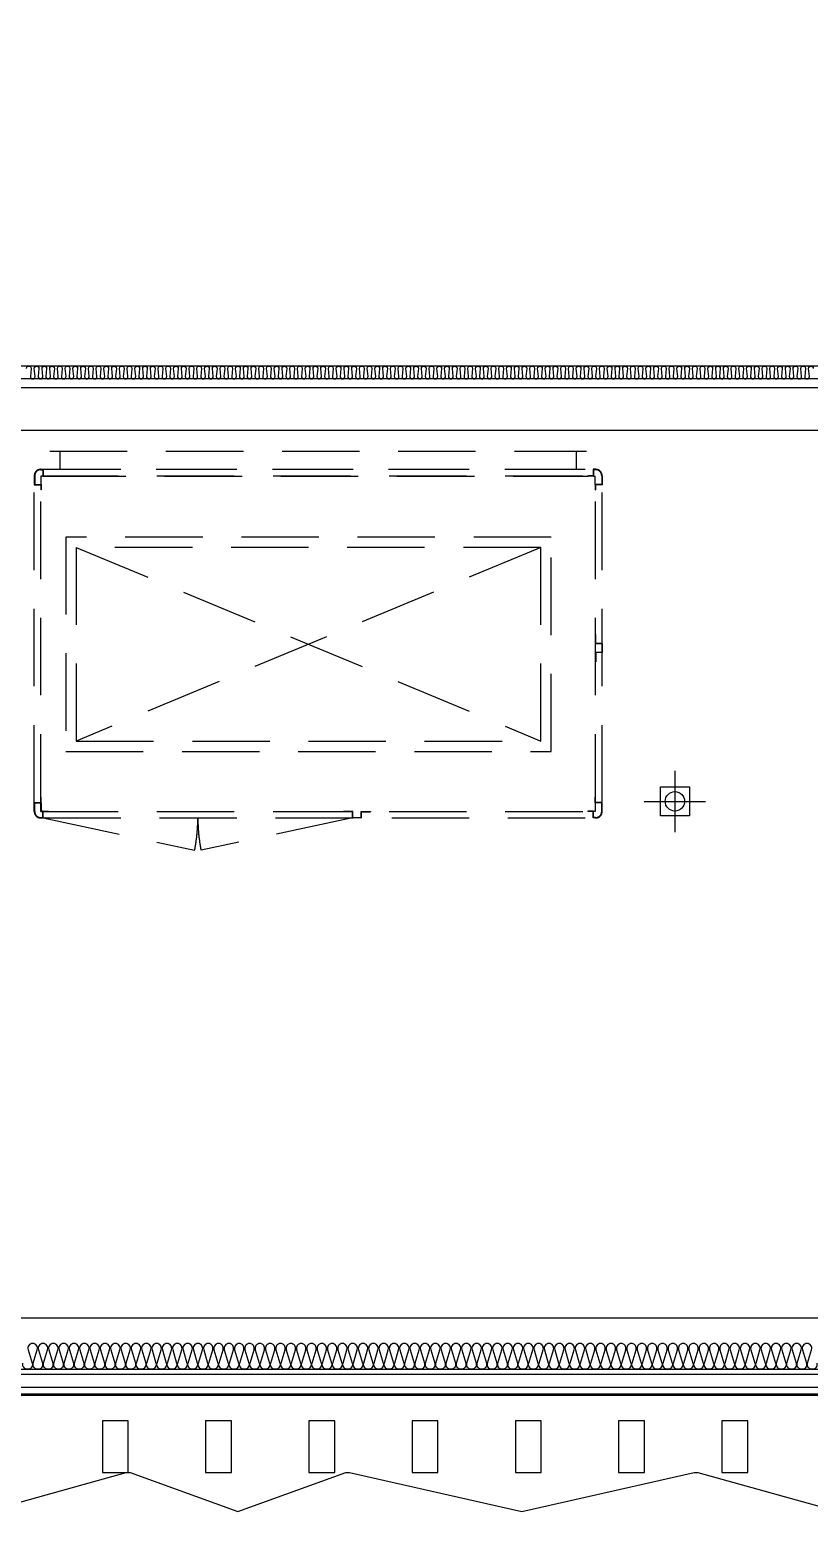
# Model space of a CAD drawing. Header units: millimetres. Extents: x -95754 to 177808, y 34455 to 149960.
# Drawn here: x 113622 to 116643, y 106755 to 112493 of the extents above; entities that cross this region are included whole.
import ezdxf

# ---------------------------------------------------------------- set-up
doc = ezdxf.new("R2010")
doc.units = ezdxf.units.MM
doc.header["$LTSCALE"] = 300
doc.linetypes.add('H1', pattern=[1.5, 1, -0.5])
for name, color, linetype in [('A-ELE-8', 8, 'Continuous'), ('A-ETC-기계', 253, 'H1'), ('A-LOUVER', 6, 'Continuous'), ('A-SYM', 7, 'Continuous'), ('A-WALL-D', 7, 'Continuous'), ('A-지붕바닥', 251, 'Continuous'), ('A-하지철물', 55, 'Continuous'), ('ISL', 251, 'Continuous'), ('복합판넬', 6, 'Continuous'), ('우수계획', 7, 'Continuous')]:
    doc.layers.add(name, color=color, linetype=linetype)
doc.layers.add('A-ETC-AREA', color=21, linetype='Continuous', plot=False)

# ---------------------------------------------------------------- blocks, each defined once
blk = doc.blocks.new('A$Cacae0627')
at = {"layer": '우수계획', "color": 1}
for p, q in [((0, 528), (0, -528)), ((-528, 0), (528, 0))]:
    blk.add_line(p, q, dxfattribs=at)
at = {"layer": '우수계획', "color": 6, "lineweight": -3}
blk.add_lwpolyline([(-250, 250), (250, 250), (250, -250), (-250, -250)], close=True, dxfattribs=at)
blk.add_circle((0, 0), 167, dxfattribs=at)
blk = doc.blocks.new('A$Cfdea7a82')
at = {"layer": 'A-SYM', "xscale": 0.2249999999999964, "yscale": 0.2249999999999964, "zscale": 0.2249999999999964}
blk.add_blockref('A$Cacae0627', (203.8, 118.8, 0), dxfattribs=at)
blk = doc.blocks.new('A$C7EEB4B3A')
for p, q in [((36.2, 25), (0, 25)), ((0, 25), (0, 23.8)), ((35, 23.8), (0, 23.8)), ((35, 0), (35, 23.8)), ((35, 0), (70, 0)), ((36.2, 1.2), (36.2, 25)), ((36.2, 1.2), (68.8, 1.2)), ((68.8, 1.2), (68.8, 25)), ((68.8, 25), (105, 25)), ((70, 0), (70, 23.8)), ((70, 23.8), (105, 23.8)), ((105, 25), (105, 23.8))]:
    blk.add_line(p, q)
blk = doc.blocks.new('G$C50708EB4')
for p, q in [((-1040, 70), (1040, 70)), ((-1000, 0), (-1000, 70)), ((1000, 70), (1000, 0)), ((-1077.5, 0), (1002.5, 0)), ((-1075, 0), (-1065, 0)), ((-1065, 0), (-1065, -25)), ((-1065, 0), (1065, 0)), ((1075, 0), (1065, 0)), ((1065, 0), (1065, -25)), ((-1100, -25), (-1100, -60)), ((-1098.4, -25), (-1098.4, -58.4)), ((-1075, -1.6), (-1066.6, -1.6)), ((-1075, -1325.1), (-1075, -25)), ((-1075, -25), (1075, -25)), ((-1073.4, -58.4), (-1073.4, -26.6)), ((-1066.6, -26.6), (-1073.4, -26.6)), ((-1066.6, -1.6), (-1066.6, -26.6)), ((-1066.6, -26.6), (-1045, -26.6)), ((-1065, -25), (-1045, -25)), ((-1045, -26.6), (-1045, -25)), ((-1045, -26.6), (1045, -26.6)), ((1065, -25), (1045, -25)), ((1045, -26.6), (1045, -25)), ((1066.6, -26.6), (1045, -26.6)), ((1075, -1.6), (1066.6, -1.6)), ((1066.6, -1.6), (1066.6, -26.6)), ((1066.6, -26.6), (1073.4, -26.6)), ((1073.4, -58.4), (1073.4, -26.6)), ((1075, -1325.1), (1075, -25)), ((1098.4, -25), (1098.4, -58.4)), ((1100, -25), (1100, -60)), ((-1100, -60), (-1075, -60)), ((-1100, -1290.1), (-1100, -60)), ((-1098.4, -58.4), (-1073.4, -58.4)), ((-1075, -60), (-1075, -80)), ((-1073.4, -80), (-1075, -80)), ((-1073.4, -58.4), (-1073.4, -80)), ((1098.4, -58.4), (1073.4, -58.4)), ((1073.4, -58.4), (1073.4, -80)), ((1073.4, -80), (1075, -80)), ((1100, -60), (1075, -60)), ((1075, -60), (1075, -80)), ((1100, -1290.1), (1100, -60)), ((-977.5, -262.1), (-977.5, -1092.1)), ((902.5, -262.1), (-977.5, -262.1)), ((902.5, -1092.1), (902.5, -262.1)), ((-937.5, -302.1), (-937.5, -1052.1)), ((-937.5, -302.1), (862.5, -1052.1)), ((862.5, -302.1), (-937.5, -1052.1)), ((862.5, -302.1), (-937.5, -302.1)), ((862.5, -1052.1), (862.5, -302.1)), ((-937.5, -1052.1), (862.5, -1052.1)), ((-977.5, -1092.1), (902.5, -1092.1)), ((-1100, -1325.1), (-1100, -1290.1)), ((-1100, -1290.1), (-1075, -1290.1)), ((-1098.4, -1325.1), (-1098.4, -1291.7)), ((-1098.4, -1291.7), (-1073.4, -1291.7)), ((-1075, -1290.1), (-1075, -1270.1)), ((-1073.4, -1270.1), (-1075, -1270.1)), ((-1073.4, -1291.7), (-1073.4, -1270.1)), ((-1073.4, -1291.7), (-1073.4, -1323.5)), ((1073.4, -1291.7), (1073.4, -1270.1)), ((1073.4, -1270.1), (1075, -1270.1)), ((1098.4, -1291.7), (1073.4, -1291.7)), ((1073.4, -1291.7), (1073.4, -1323.5)), ((1075, -1290.1), (1075, -1270.1)), ((1100, -1290.1), (1075, -1290.1)), ((1098.4, -1325.1), (1098.4, -1291.7)), ((1100, -1325.1), (1100, -1290.1)), ((-1075, -1325.1), (1075, -1325.1)), ((-1075, -1348.5), (-1066.6, -1348.5)), ((-1075, -1350.1), (-1065, -1350.1)), ((-1066.6, -1323.5), (-1073.4, -1323.5)), ((-1066.6, -1348.5), (-1066.6, -1323.5)), ((-1066.6, -1323.5), (-1045, -1323.5)), ((-1065, -1350.1), (-1065, -1325.1)), ((-1065, -1325.1), (-1045, -1325.1)), ((-1065, -1350.1), (1065, -1350.1)), ((-1065, -1350.1), (-478.6, -1475.3)), ((-1045, -1323.5), (-1045, -1325.1)), ((132.5, -1350), (-453.9, -1475.2)), ((1066.6, -1323.5), (1045, -1323.5)), ((1045, -1323.5), (1045, -1325.1)), ((1065, -1325.1), (1045, -1325.1)), ((1065, -1350.1), (1065, -1325.1)), ((1075, -1350.1), (1065, -1350.1)), ((1066.6, -1348.5), (1066.6, -1323.5)), ((1066.6, -1323.5), (1073.4, -1323.5)), ((1075, -1348.5), (1066.6, -1348.5))]:
    blk.add_line(p, q)
for centre, radius, start, end in [((-1075, -25), 25, 90, 180), ((1075, -25), 25, 0, 90), ((-1075, -25), 23.4, 90, 180.00287), ((1075, -25), 23.4, 359.99713, 90), ((-1075, -1325.1), 25, 180, 270), ((-1075, -1325.1), 23.4, 179.99713, 270), ((-1108.2, -1350.1), 641.9, 348.75274, 0.00458), ((175.7, -1350), 641.9, 179.99542, 191.24726), ((1075, -1325.1), 25, 270, 0), ((1075, -1325.1), 23.4, 270, 0.00287)]:
    blk.add_arc(centre, radius, start, end)
at = {"xscale": -1, "rotation": 89.99999999999997}
blk.add_blockref('A$C7EEB4B3A', (1100, -639.9), dxfattribs=at)
at = {"xscale": -1}
blk.add_blockref('A$C7EEB4B3A', (202.5, -1350.1), dxfattribs=at)
blk = doc.blocks.new('6F_기계장비')
at = {"layer": 'A-ETC-기계'}
blk.add_blockref('G$C50708EB4', (22186, -37815), dxfattribs=at)

msp = doc.modelspace()

# ---------------------------------------------------------------- linework, layer by layer
at = {"layer": 'A-ELE-8', "elevation": 0}
msp.add_lwpolyline([(113453.6, 106755), (113996.1, 106905), (113996.1, 106905), (114011.1, 106905), (114011.1, 106905), (114428.6, 106755), (114846.1, 106905), (114846.1, 106905), (114861.1, 106905), (114861.1, 106905), (115528.6, 106755), (116196.1, 106905), (116196.1, 106905), (116211.1, 106905), (116211.1, 106905), (116753.6, 106755)], dxfattribs=at)
at = {"layer": 'A-ETC-AREA'}
for points in [[(109303.6, 107505), (145803.6, 107505), (145803.6, 123005), (109303.6, 123005)], [(109303.6, 123005), (136703.6, 123005), (136703.6, 111105), (109303.6, 111105)]]:
    msp.add_lwpolyline(points, close=True, dxfattribs=at)
at = {"layer": 'A-LOUVER'}
for points in [[(113903.6, 106905), (114003.6, 106905), (114003.6, 107105), (113903.6, 107105)], [(114303.6, 106905), (114403.6, 106905), (114403.6, 107105), (114303.6, 107105)], [(114703.6, 106905), (114803.6, 106905), (114803.6, 107105), (114703.6, 107105)], [(115103.6, 106905), (115203.6, 106905), (115203.6, 107105), (115103.6, 107105)], [(115503.6, 106905), (115603.6, 106905), (115603.6, 107105), (115503.6, 107105)], [(115903.6, 106905), (116003.6, 106905), (116003.6, 107105), (115903.6, 107105)], [(116303.6, 106905), (116403.6, 106905), (116403.6, 107105), (116303.6, 107105)]]:
    msp.add_lwpolyline(points, close=True, dxfattribs=at)
at = {"layer": 'A-WALL-D'}
for p, q in [((141303.6, 111140), (109403.6, 111140)), ((141303.6, 110940), (109403.6, 110940))]:
    msp.add_line(p, q, dxfattribs=at)
at = {"layer": 'A-하지철물', "elevation": 0}
for points in [[(145953.6, 108745), (146173.6, 108745), (146173.6, 107235), (108983.6, 107235), (108983.6, 108345), (109203.6, 108345)], [(145953.6, 108695), (146123.6, 108695), (146123.6, 107285), (109033.6, 107285), (109033.6, 108310), (109203.6, 108310)]]:
    msp.add_lwpolyline(points, dxfattribs=at)
at = {"layer": 'ISL'}
msp.add_line((136553.6, 111190), (109453.6, 111190), dxfattribs=at)
at = {"layer": 'ISL', "elevation": 0}
for points in [[(113609.6, 111180, -1.108889), (113627.6, 111180), (113624.6, 111150, 0.44469), (113633.6, 111140, 0.44469), (113642.6, 111150), (113639.6, 111180, -1.108889), (113657.6, 111180), (113654.6, 111150, 0.44469), (113663.6, 111140, 0.44469), (113672.6, 111150), (113669.6, 111180, -1.108889), (113687.6, 111180), (113684.6, 111150, 0.44469), (113693.6, 111140, 0.44469), (113702.6, 111150), (113699.6, 111180, -1.108889), (113717.6, 111180), (113714.6, 111150, 0.44469), (113723.6, 111140, 0.44469), (113732.6, 111150), (113729.6, 111180, -1.108889), (113747.6, 111180), (113744.6, 111150, 0.44469), (113753.6, 111140, 0.44469), (113762.6, 111150), (113759.6, 111180, -1.108889), (113777.6, 111180), (113774.6, 111150, 0.44469), (113783.6, 111140, 0.44469), (113792.6, 111150), (113789.6, 111180, -1.108889), (113807.6, 111180), (113804.6, 111150, 0.44469), (113813.6, 111140, 0.44469), (113822.6, 111150), (113819.6, 111180, -1.108889), (113837.6, 111180), (113834.6, 111150, 0.44469), (113843.6, 111140, 0.44469), (113852.6, 111150), (113849.6, 111180, -1.108889), (113867.6, 111180), (113864.6, 111150, 0.44469), (113873.6, 111140, 0.44469), (113882.6, 111150), (113879.6, 111180, -1.108889), (113897.6, 111180), (113894.6, 111150, 0.44469), (113903.6, 111140, 0.44469), (113912.6, 111150), (113909.6, 111180, -1.108889), (113927.6, 111180), (113924.6, 111150, 0.44469), (113933.6, 111140, 0.44469), (113942.6, 111150), (113939.6, 111180, -1.108889), (113957.6, 111180), (113954.6, 111150, 0.44469), (113963.6, 111140, 0.44469), (113972.6, 111150), (113969.6, 111180, -1.108889), (113987.6, 111180), (113984.6, 111150, 0.44469), (113993.6, 111140, 0.44469), (114002.6, 111150), (113999.6, 111180, -1.108889), (114017.6, 111180), (114014.6, 111150, 0.44469), (114023.6, 111140, 0.44469), (114032.6, 111150), (114029.6, 111180, -1.108889), (114047.6, 111180), (114044.6, 111150, 0.44469), (114053.6, 111140, 0.44469), (114062.6, 111150), (114059.6, 111180, -1.108889), (114077.6, 111180), (114074.6, 111150, 0.44469), (114083.6, 111140, 0.44469), (114092.6, 111150), (114089.6, 111180, -1.108889), (114107.6, 111180), (114104.6, 111150, 0.44469), (114113.6, 111140, 0.44469), (114122.6, 111150), (114119.6, 111180, -1.108889), (114137.6, 111180), (114134.6, 111150, 0.44469), (114143.6, 111140, 0.44469), (114152.6, 111150), (114149.6, 111180, -1.108889), (114167.6, 111180), (114164.6, 111150, 0.44469), (114173.6, 111140, 0.44469), (114182.6, 111150), (114179.6, 111180, -1.108889), (114197.6, 111180), (114194.6, 111150, 0.44469), (114203.6, 111140, 0.44469), (114212.6, 111150), (114209.6, 111180, -1.108889), (114227.6, 111180), (114224.6, 111150, 0.44469), (114233.6, 111140, 0.44469), (114242.6, 111150), (114239.6, 111180, -1.108889), (114257.6, 111180), (114254.6, 111150, 0.44469), (114263.6, 111140, 0.44469), (114272.6, 111150), (114269.6, 111180, -1.108889), (114287.6, 111180), (114284.6, 111150, 0.44469), (114293.6, 111140, 0.44469), (114302.6, 111150), (114299.6, 111180, -1.108889), (114317.6, 111180), (114314.6, 111150, 0.44469), (114323.6, 111140, 0.44469), (114332.6, 111150), (114329.6, 111180, -1.108889), (114347.6, 111180), (114344.6, 111150, 0.44469), (114353.6, 111140, 0.44469), (114362.6, 111150), (114359.6, 111180, -1.108889), (114377.6, 111180), (114374.6, 111150, 0.44469), (114383.6, 111140, 0.44469), (114392.6, 111150), (114389.6, 111180, -1.108889), (114407.6, 111180), (114404.6, 111150, 0.44469), (114413.6, 111140, 0.44469), (114422.6, 111150), (114419.6, 111180, -1.108889), (114437.6, 111180), (114434.6, 111150, 0.44469), (114443.6, 111140, 0.44469), (114452.6, 111150), (114449.6, 111180, -1.108889), (114467.6, 111180), (114464.6, 111150, 0.44469), (114473.6, 111140, 0.44469), (114482.6, 111150), (114479.6, 111180, -1.108889), (114497.6, 111180), (114494.6, 111150, 0.44469), (114503.6, 111140, 0.44469), (114512.6, 111150), (114509.6, 111180, -1.108889), (114527.6, 111180), (114524.6, 111150, 0.44469), (114533.6, 111140, 0.44469), (114542.6, 111150), (114539.6, 111180, -1.108889), (114557.6, 111180), (114554.6, 111150, 0.44469), (114563.6, 111140, 0.44469), (114572.6, 111150), (114569.6, 111180, -1.108889), (114587.6, 111180), (114584.6, 111150, 0.44469), (114593.6, 111140, 0.44469), (114602.6, 111150), (114599.6, 111180, -1.108889), (114617.6, 111180), (114614.6, 111150, 0.44469), (114623.6, 111140, 0.44469), (114632.6, 111150), (114629.6, 111180, -1.108889), (114647.6, 111180), (114644.6, 111150, 0.44469), (114653.6, 111140, 0.44469), (114662.6, 111150), (114659.6, 111180, -1.108889), (114677.6, 111180), (114674.6, 111150, 0.44469), (114683.6, 111140, 0.44469), (114692.6, 111150), (114689.6, 111180, -1.108889), (114707.6, 111180), (114704.6, 111150, 0.44469), (114713.6, 111140, 0.44469), (114722.6, 111150), (114719.6, 111180, -1.108889), (114737.6, 111180), (114734.6, 111150, 0.44469), (114743.6, 111140, 0.44469), (114752.6, 111150), (114749.6, 111180, -1.108889), (114767.6, 111180), (114764.6, 111150, 0.44469), (114773.6, 111140, 0.44469), (114782.6, 111150), (114779.6, 111180, -1.108889), (114797.6, 111180), (114794.6, 111150, 0.44469), (114803.6, 111140, 0.44469), (114812.6, 111150), (114809.6, 111180, -1.108889), (114827.6, 111180), (114824.6, 111150, 0.44469), (114833.6, 111140, 0.44469), (114842.6, 111150), (114839.6, 111180, -1.108889), (114857.6, 111180), (114854.6, 111150, 0.44469), (114863.6, 111140, 0.44469), (114872.6, 111150), (114869.6, 111180, -1.108889), (114887.6, 111180), (114884.6, 111150, 0.44469), (114893.6, 111140, 0.44469), (114902.6, 111150), (114899.6, 111180, -1.108889), (114917.6, 111180), (114914.6, 111150, 0.44469), (114923.6, 111140, 0.44469), (114932.6, 111150), (114929.6, 111180, -1.108889), (114947.6, 111180), (114944.6, 111150, 0.44469), (114953.6, 111140, 0.44469), (114962.6, 111150), (114959.6, 111180, -1.108889), (114977.6, 111180), (114974.6, 111150, 0.44469), (114983.6, 111140, 0.44469), (114992.6, 111150), (114989.6, 111180, -1.108889), (115007.6, 111180), (115004.6, 111150, 0.44469), (115013.6, 111140, 0.44469), (115022.6, 111150), (115019.6, 111180, -1.108889), (115037.6, 111180), (115034.6, 111150, 0.44469), (115043.6, 111140, 0.44469), (115052.6, 111150), (115049.6, 111180, -1.108889), (115067.6, 111180), (115064.6, 111150, 0.44469), (115073.6, 111140, 0.44469), (115082.6, 111150), (115079.6, 111180, -1.108889), (115097.6, 111180), (115094.6, 111150, 0.44469), (115103.6, 111140, 0.44469), (115112.6, 111150), (115109.6, 111180, -1.108889), (115127.6, 111180), (115124.6, 111150, 0.44469), (115133.6, 111140, 0.44469), (115142.6, 111150), (115139.6, 111180, -1.108889), (115157.6, 111180), (115154.6, 111150, 0.44469), (115163.6, 111140, 0.44469), (115172.6, 111150), (115169.6, 111180, -1.108889), (115187.6, 111180), (115184.6, 111150, 0.44469), (115193.6, 111140, 0.44469), (115202.6, 111150), (115199.6, 111180, -1.108889), (115217.6, 111180), (115214.6, 111150, 0.44469), (115223.6, 111140, 0.44469), (115232.6, 111150), (115229.6, 111180, -1.108889), (115247.6, 111180), (115244.6, 111150, 0.44469), (115253.6, 111140, 0.44469), (115262.6, 111150), (115259.6, 111180, -1.108889), (115277.6, 111180), (115274.6, 111150, 0.44469), (115283.6, 111140, 0.44469), (115292.6, 111150), (115289.6, 111180, -1.108889), (115307.6, 111180), (115304.6, 111150, 0.44469), (115313.6, 111140, 0.44469), (115322.6, 111150), (115319.6, 111180, -1.108889), (115337.6, 111180), (115334.6, 111150, 0.44469), (115343.6, 111140, 0.44469), (115352.6, 111150), (115349.6, 111180, -1.108889), (115367.6, 111180), (115364.6, 111150, 0.44469), (115373.6, 111140, 0.44469), (115382.6, 111150), (115379.6, 111180, -1.108889), (115397.6, 111180), (115394.6, 111150, 0.44469), (115403.6, 111140, 0.44469), (115412.6, 111150), (115409.6, 111180, -1.108889), (115427.6, 111180), (115424.6, 111150, 0.44469), (115433.6, 111140, 0.44469), (115442.6, 111150), (115439.6, 111180, -1.108889), (115457.6, 111180), (115454.6, 111150, 0.44469), (115463.6, 111140, 0.44469), (115472.6, 111150), (115469.6, 111180, -1.108889), (115487.6, 111180), (115484.6, 111150, 0.44469), (115493.6, 111140, 0.44469), (115502.6, 111150), (115499.6, 111180, -1.108889), (115517.6, 111180), (115514.6, 111150, 0.44469), (115523.6, 111140, 0.44469), (115532.6, 111150), (115529.6, 111180, -1.108889), (115547.6, 111180), (115544.6, 111150, 0.44469), (115553.6, 111140, 0.44469), (115562.6, 111150), (115559.6, 111180, -1.108889), (115577.6, 111180), (115574.6, 111150, 0.44469), (115583.6, 111140, 0.44469), (115592.6, 111150), (115589.6, 111180, -1.108889), (115607.6, 111180), (115604.6, 111150, 0.44469), (115613.6, 111140, 0.44469), (115622.6, 111150), (115619.6, 111180, -1.108889), (115637.6, 111180), (115634.6, 111150, 0.44469), (115643.6, 111140, 0.44469), (115652.6, 111150), (115649.6, 111180, -1.108889), (115667.6, 111180), (115664.6, 111150, 0.44469), (115673.6, 111140, 0.44469), (115682.6, 111150), (115679.6, 111180, -1.108889), (115697.6, 111180), (115694.6, 111150, 0.44469), (115703.6, 111140, 0.44469), (115712.6, 111150), (115709.6, 111180, -1.108889), (115727.6, 111180), (115724.6, 111150, 0.44469), (115733.6, 111140, 0.44469), (115742.6, 111150), (115739.6, 111180, -1.108889), (115757.6, 111180), (115754.6, 111150, 0.44469), (115763.6, 111140, 0.44469), (115772.6, 111150), (115769.6, 111180, -1.108889), (115787.6, 111180), (115784.6, 111150, 0.44469), (115793.6, 111140, 0.44469), (115802.6, 111150), (115799.6, 111180, -1.108889), (115817.6, 111180), (115814.6, 111150, 0.44469), (115823.6, 111140, 0.44469), (115832.6, 111150), (115829.6, 111180, -1.108889), (115847.6, 111180), (115844.6, 111150, 0.44469), (115853.6, 111140, 0.44469), (115862.6, 111150), (115859.6, 111180, -1.108889), (115877.6, 111180), (115874.6, 111150, 0.44469), (115883.6, 111140, 0.44469), (115892.6, 111150), (115889.6, 111180, -1.108889), (115907.6, 111180), (115904.6, 111150, 0.44469), (115913.6, 111140, 0.44469), (115922.6, 111150), (115919.6, 111180, -1.108889), (115937.6, 111180), (115934.6, 111150, 0.44469), (115943.6, 111140, 0.44469), (115952.6, 111150), (115949.6, 111180, -1.108889), (115967.6, 111180), (115964.6, 111150, 0.44469), (115973.6, 111140, 0.44469), (115982.6, 111150), (115979.6, 111180, -1.108889), (115997.6, 111180), (115994.6, 111150, 0.44469), (116003.6, 111140, 0.44469), (116012.6, 111150), (116009.6, 111180, -1.108889), (116027.6, 111180), (116024.6, 111150, 0.44469), (116033.6, 111140, 0.44469), (116042.6, 111150), (116039.6, 111180, -1.108889), (116057.6, 111180), (116054.6, 111150, 0.44469), (116063.6, 111140, 0.44469), (116072.6, 111150), (116069.6, 111180, -1.108889), (116087.6, 111180), (116084.6, 111150, 0.44469), (116093.6, 111140, 0.44469), (116102.6, 111150), (116099.6, 111180, -1.108889), (116117.6, 111180), (116114.6, 111150, 0.44469), (116123.6, 111140, 0.44469), (116132.6, 111150), (116129.6, 111180, -1.108889), (116147.6, 111180), (116144.6, 111150, 0.44469), (116153.6, 111140, 0.44469), (116162.6, 111150), (116159.6, 111180, -1.108889), (116177.6, 111180), (116174.6, 111150, 0.44469), (116183.6, 111140, 0.44469), (116192.6, 111150), (116189.6, 111180, -1.108889), (116207.6, 111180), (116204.6, 111150, 0.44469), (116213.6, 111140, 0.44469), (116222.6, 111150), (116219.6, 111180, -1.108889), (116237.6, 111180), (116234.6, 111150, 0.44469), (116243.6, 111140, 0.44469), (116252.6, 111150), (116249.6, 111180, -1.108889), (116267.6, 111180), (116264.6, 111150, 0.44469), (116273.6, 111140, 0.44469), (116282.6, 111150), (116279.6, 111180, -1.108889), (116297.6, 111180), (116294.6, 111150, 0.44469), (116303.6, 111140, 0.44469), (116312.6, 111150), (116309.6, 111180, -1.108889), (116327.6, 111180), (116324.6, 111150, 0.44469), (116333.6, 111140, 0.44469), (116342.6, 111150), (116339.6, 111180, -1.108889), (116357.6, 111180), (116354.6, 111150, 0.44469), (116363.6, 111140, 0.44469), (116372.6, 111150), (116369.6, 111180, -1.108889), (116387.6, 111180), (116384.6, 111150, 0.44469), (116393.6, 111140, 0.44469), (116402.6, 111150), (116399.6, 111180, -1.108889), (116417.6, 111180), (116414.6, 111150, 0.44469), (116423.6, 111140, 0.44469), (116432.6, 111150), (116429.6, 111180, -1.108889), (116447.6, 111180), (116444.6, 111150, 0.44469), (116453.6, 111140, 0.44469), (116462.6, 111150), (116459.6, 111180, -1.108889), (116477.6, 111180), (116474.6, 111150, 0.44469), (116483.6, 111140, 0.44469), (116492.6, 111150), (116489.6, 111180, -1.108889), (116507.6, 111180), (116504.6, 111150, 0.44469), (116513.6, 111140, 0.44469), (116522.6, 111150), (116519.6, 111180, -1.108889), (116537.6, 111180), (116534.6, 111150, 0.44469), (116543.6, 111140, 0.44469), (116552.6, 111150), (116549.6, 111180, -1.108889), (116567.6, 111180), (116564.6, 111150, 0.44469), (116573.6, 111140, 0.44469), (116582.6, 111150), (116579.6, 111180, -1.108889), (116597.6, 111180), (116594.6, 111150, 0.44469), (116603.6, 111140, 0.44469), (116612.6, 111150), (116609.6, 111180, -1.108889), (116627.6, 111180), (116624.6, 111150, 0.44469), (116633.6, 111140, 0.44469), (116642.6, 111150), (116639.6, 111180, -1.108889), (116657.6, 111180)], [(116671.2, 107329.3, -1.372593), (116635.9, 107329.3), (116651.2, 107380.8, 0.509267), (116633.6, 107405, 0.509267), (116615.9, 107380.8), (116631.2, 107329.3, -1.372593), (116595.9, 107329.3), (116611.2, 107380.8, 0.509267), (116593.6, 107405, 0.509267), (116575.9, 107380.8), (116591.2, 107329.3, -1.372593), (116555.9, 107329.3), (116571.2, 107380.8, 0.509267), (116553.6, 107405, 0.509267), (116535.9, 107380.8), (116551.2, 107329.3, -1.372593), (116515.9, 107329.3), (116531.2, 107380.8, 0.509267), (116513.6, 107405, 0.509267), (116495.9, 107380.8), (116511.2, 107329.3, -1.372593), (116475.9, 107329.3), (116491.2, 107380.8, 0.509267), (116473.6, 107405, 0.509267), (116455.9, 107380.8), (116471.2, 107329.3, -1.372593), (116435.9, 107329.3), (116451.2, 107380.8, 0.509267), (116433.6, 107405, 0.509267), (116415.9, 107380.8), (116431.2, 107329.3, -1.372593), (116395.9, 107329.3), (116411.2, 107380.8, 0.509267), (116393.6, 107405, 0.509267), (116375.9, 107380.8), (116391.2, 107329.3, -1.372593), (116355.9, 107329.3), (116371.2, 107380.8, 0.509267), (116353.6, 107405, 0.509267), (116335.9, 107380.8), (116351.2, 107329.3, -1.372593), (116315.9, 107329.3), (116331.2, 107380.8, 0.509267), (116313.6, 107405, 0.509267), (116295.9, 107380.8), (116311.2, 107329.3, -1.372593), (116275.9, 107329.3), (116291.2, 107380.8, 0.509267), (116273.6, 107405, 0.509267), (116255.9, 107380.8), (116271.2, 107329.3, -1.372593), (116235.9, 107329.3), (116251.2, 107380.8, 0.509267), (116233.6, 107405, 0.509267), (116215.9, 107380.8), (116231.2, 107329.3, -1.372593), (116195.9, 107329.3), (116211.2, 107380.8, 0.509267), (116193.6, 107405, 0.509267), (116175.9, 107380.8), (116191.2, 107329.3, -1.372593), (116155.9, 107329.3), (116171.2, 107380.8, 0.509267), (116153.6, 107405, 0.509267), (116135.9, 107380.8), (116151.2, 107329.3, -1.372593), (116115.9, 107329.3), (116131.2, 107380.8, 0.509267), (116113.6, 107405, 0.509267), (116095.9, 107380.8), (116111.2, 107329.3, -1.372593), (116075.9, 107329.3), (116091.2, 107380.8, 0.509267), (116073.6, 107405, 0.509267), (116055.9, 107380.8), (116071.2, 107329.3, -1.372593), (116035.9, 107329.3), (116051.2, 107380.8, 0.509267), (116033.6, 107405, 0.509267), (116015.9, 107380.8), (116031.2, 107329.3, -1.372593), (115995.9, 107329.3), (116011.2, 107380.8, 0.509267), (115993.6, 107405, 0.509267), (115975.9, 107380.8), (115991.2, 107329.3, -1.372593), (115955.9, 107329.3), (115971.2, 107380.8, 0.509267), (115953.6, 107405, 0.509267), (115935.9, 107380.8), (115951.2, 107329.3, -1.372593), (115915.9, 107329.3), (115931.2, 107380.8, 0.509267), (115913.6, 107405, 0.509267), (115895.9, 107380.8), (115911.2, 107329.3, -1.372593), (115875.9, 107329.3), (115891.2, 107380.8, 0.509267), (115873.6, 107405, 0.509267), (115855.9, 107380.8), (115871.2, 107329.3, -1.372593), (115835.9, 107329.3), (115851.2, 107380.8, 0.509267), (115833.6, 107405, 0.509267), (115815.9, 107380.8), (115831.2, 107329.3, -1.372593), (115795.9, 107329.3), (115811.2, 107380.8, 0.509267), (115793.6, 107405, 0.509267), (115775.9, 107380.8), (115791.2, 107329.3, -1.372593), (115755.9, 107329.3), (115771.2, 107380.8, 0.509267), (115753.6, 107405, 0.509267), (115735.9, 107380.8), (115751.2, 107329.3, -1.372593), (115715.9, 107329.3), (115731.2, 107380.8, 0.509267), (115713.6, 107405, 0.509267), (115695.9, 107380.8), (115711.2, 107329.3, -1.372593), (115675.9, 107329.3), (115691.2, 107380.8, 0.509267), (115673.6, 107405, 0.509267), (115655.9, 107380.8), (115671.2, 107329.3, -1.372593), (115635.9, 107329.3), (115651.2, 107380.8, 0.509267), (115633.6, 107405, 0.509267), (115615.9, 107380.8), (115631.2, 107329.3, -1.372593), (115595.9, 107329.3), (115611.2, 107380.8, 0.509267), (115593.6, 107405, 0.509267), (115575.9, 107380.8), (115591.2, 107329.3, -1.372593), (115555.9, 107329.3), (115571.2, 107380.8, 0.509267), (115553.6, 107405, 0.509267), (115535.9, 107380.8), (115551.2, 107329.3, -1.372593), (115515.9, 107329.3), (115531.2, 107380.8, 0.509267), (115513.6, 107405, 0.509267), (115495.9, 107380.8), (115511.2, 107329.3, -1.372593), (115475.9, 107329.3), (115491.2, 107380.8, 0.509267), (115473.6, 107405, 0.509267), (115455.9, 107380.8), (115471.2, 107329.3, -1.372593), (115435.9, 107329.3), (115451.2, 107380.8, 0.509267), (115433.6, 107405, 0.509267), (115415.9, 107380.8), (115431.2, 107329.3, -1.372593), (115395.9, 107329.3), (115411.2, 107380.8, 0.509267), (115393.6, 107405, 0.509267), (115375.9, 107380.8), (115391.2, 107329.3, -1.372593), (115355.9, 107329.3), (115371.2, 107380.8, 0.509267), (115353.6, 107405, 0.509267), (115335.9, 107380.8), (115351.2, 107329.3, -1.372593), (115315.9, 107329.3), (115331.2, 107380.8, 0.509267), (115313.6, 107405, 0.509267), (115295.9, 107380.8), (115311.2, 107329.3, -1.372593), (115275.9, 107329.3), (115291.2, 107380.8, 0.509267), (115273.6, 107405, 0.509267), (115255.9, 107380.8), (115271.2, 107329.3, -1.372593), (115235.9, 107329.3), (115251.2, 107380.8, 0.509267), (115233.6, 107405, 0.509267), (115215.9, 107380.8), (115231.2, 107329.3, -1.372593), (115195.9, 107329.3), (115211.2, 107380.8, 0.509267), (115193.6, 107405, 0.509267), (115175.9, 107380.8), (115191.2, 107329.3, -1.372593), (115155.9, 107329.3), (115171.2, 107380.8, 0.509267), (115153.6, 107405, 0.509267), (115135.9, 107380.8), (115151.2, 107329.3, -1.372593), (115115.9, 107329.3), (115131.2, 107380.8, 0.509267), (115113.6, 107405, 0.509267), (115095.9, 107380.8), (115111.2, 107329.3, -1.372593), (115075.9, 107329.3), (115091.2, 107380.8, 0.509267), (115073.6, 107405, 0.509267), (115055.9, 107380.8), (115071.2, 107329.3, -1.372593), (115035.9, 107329.3), (115051.2, 107380.8, 0.509267), (115033.6, 107405, 0.509267), (115015.9, 107380.8), (115031.2, 107329.3, -1.372593), (114995.9, 107329.3), (115011.2, 107380.8, 0.509267), (114993.6, 107405, 0.509267), (114975.9, 107380.8), (114991.2, 107329.3, -1.372593), (114955.9, 107329.3), (114971.2, 107380.8, 0.509267), (114953.6, 107405, 0.509267), (114935.9, 107380.8), (114951.2, 107329.3, -1.372593), (114915.9, 107329.3), (114931.2, 107380.8, 0.509267), (114913.6, 107405, 0.509267), (114895.9, 107380.8), (114911.2, 107329.3, -1.372593), (114875.9, 107329.3), (114891.2, 107380.8, 0.509267), (114873.6, 107405, 0.509267), (114855.9, 107380.8), (114871.2, 107329.3, -1.372593), (114835.9, 107329.3), (114851.2, 107380.8, 0.509267), (114833.6, 107405, 0.509267), (114815.9, 107380.8), (114831.2, 107329.3, -1.372593), (114795.9, 107329.3), (114811.2, 107380.8, 0.509267), (114793.6, 107405, 0.509267), (114775.9, 107380.8), (114791.2, 107329.3, -1.372593), (114755.9, 107329.3), (114771.2, 107380.8, 0.509267), (114753.6, 107405, 0.509267), (114735.9, 107380.8), (114751.2, 107329.3, -1.372593), (114715.9, 107329.3), (114731.2, 107380.8, 0.509267), (114713.6, 107405, 0.509267), (114695.9, 107380.8), (114711.2, 107329.3, -1.372593), (114675.9, 107329.3), (114691.2, 107380.8, 0.509267), (114673.6, 107405, 0.509267), (114655.9, 107380.8), (114671.2, 107329.3, -1.372593), (114635.9, 107329.3), (114651.2, 107380.8, 0.509267), (114633.6, 107405, 0.509267), (114615.9, 107380.8), (114631.2, 107329.3, -1.372593), (114595.9, 107329.3), (114611.2, 107380.8, 0.509267), (114593.6, 107405, 0.509267), (114575.9, 107380.8), (114591.2, 107329.3, -1.372593), (114555.9, 107329.3), (114571.2, 107380.8, 0.509267), (114553.6, 107405, 0.509267), (114535.9, 107380.8), (114551.2, 107329.3, -1.372593), (114515.9, 107329.3), (114531.2, 107380.8, 0.509267), (114513.6, 107405, 0.509267), (114495.9, 107380.8), (114511.2, 107329.3, -1.372593), (114475.9, 107329.3), (114491.2, 107380.8, 0.509267), (114473.6, 107405, 0.509267), (114455.9, 107380.8), (114471.2, 107329.3, -1.372593), (114435.9, 107329.3), (114451.2, 107380.8, 0.509267), (114433.6, 107405, 0.509267), (114415.9, 107380.8), (114431.2, 107329.3, -1.372593), (114395.9, 107329.3), (114411.2, 107380.8, 0.509267), (114393.6, 107405, 0.509267), (114375.9, 107380.8), (114391.2, 107329.3, -1.372593), (114355.9, 107329.3), (114371.2, 107380.8, 0.509267), (114353.6, 107405, 0.509267), (114335.9, 107380.8), (114351.2, 107329.3, -1.372593), (114315.9, 107329.3), (114331.2, 107380.8, 0.509267), (114313.6, 107405, 0.509267), (114295.9, 107380.8), (114311.2, 107329.3, -1.372593), (114275.9, 107329.3), (114291.2, 107380.8, 0.509267), (114273.6, 107405, 0.509267), (114255.9, 107380.8), (114271.2, 107329.3, -1.372593), (114235.9, 107329.3), (114251.2, 107380.8, 0.509267), (114233.6, 107405, 0.509267), (114215.9, 107380.8), (114231.2, 107329.3, -1.372593), (114195.9, 107329.3), (114211.2, 107380.8, 0.509267), (114193.6, 107405, 0.509267), (114175.9, 107380.8), (114191.2, 107329.3, -1.372593), (114155.9, 107329.3), (114171.2, 107380.8, 0.509267), (114153.6, 107405, 0.509267), (114135.9, 107380.8), (114151.2, 107329.3, -1.372593), (114115.9, 107329.3), (114131.2, 107380.8, 0.509267), (114113.6, 107405, 0.509267), (114095.9, 107380.8), (114111.2, 107329.3, -1.372593), (114075.9, 107329.3), (114091.2, 107380.8, 0.509267), (114073.6, 107405, 0.509267), (114055.9, 107380.8), (114071.2, 107329.3, -1.372593), (114035.9, 107329.3), (114051.2, 107380.8, 0.509267), (114033.6, 107405, 0.509267), (114015.9, 107380.8), (114031.2, 107329.3, -1.372593), (113995.9, 107329.3), (114011.2, 107380.8, 0.509267), (113993.6, 107405, 0.509267), (113975.9, 107380.8), (113991.2, 107329.3, -1.372593), (113955.9, 107329.3), (113971.2, 107380.8, 0.509267), (113953.6, 107405, 0.509267), (113935.9, 107380.8), (113951.2, 107329.3, -1.372593), (113915.9, 107329.3), (113931.2, 107380.8, 0.509267), (113913.6, 107405, 0.509267), (113895.9, 107380.8), (113911.2, 107329.3, -1.372593), (113875.9, 107329.3), (113891.2, 107380.8, 0.509267), (113873.6, 107405, 0.509267), (113855.9, 107380.8), (113871.2, 107329.3, -1.372593), (113835.9, 107329.3), (113851.2, 107380.8, 0.509267), (113833.6, 107405, 0.509267), (113815.9, 107380.8), (113831.2, 107329.3, -1.372593), (113795.9, 107329.3), (113811.2, 107380.8, 0.509267), (113793.6, 107405, 0.509267), (113775.9, 107380.8), (113791.2, 107329.3, -1.372593), (113755.9, 107329.3), (113771.2, 107380.8, 0.509267), (113753.6, 107405, 0.509267), (113735.9, 107380.8), (113751.2, 107329.3, -1.372593), (113715.9, 107329.3), (113731.2, 107380.8, 0.509267), (113713.6, 107405, 0.509267), (113695.9, 107380.8), (113711.2, 107329.3, -1.372593), (113675.9, 107329.3), (113691.2, 107380.8, 0.509267), (113673.6, 107405, 0.509267), (113655.9, 107380.8), (113671.2, 107329.3, -1.372593), (113635.9, 107329.3), (113651.2, 107380.8, 0.509267), (113633.6, 107405, 0.509267), (113615.9, 107380.8), (113631.2, 107329.3, -1.372593), (113595.9, 107329.3)]]:
    msp.add_lwpolyline(points, format="xyb", dxfattribs=at)
at = {"layer": 'ISL'}
msp.add_lwpolyline([(109103.6, 108345), (109103.6, 107305), (146053.6, 107305), (146053.6, 108745)], dxfattribs=at)
at = {"layer": '복합판넬', "elevation": 0}
for points in [[(109188.6, 108375), (108953.6, 108375), (108953.6, 107205), (146203.6, 107205), (146203.6, 108775), (145968.6, 108775)], [(145972.6, 108771), (146199.6, 108771), (146199.6, 107209), (108957.6, 107209), (108957.6, 108371), (109184.6, 108371)]]:
    msp.add_lwpolyline(points, dxfattribs=at)

# ---------------------------------------------------------------- block references
at = {"layer": 'A-ETC-기계'}
msp.add_blockref('6F_기계장비', (92553.6, 148605), dxfattribs=at)
at = {"layer": 'A-지붕바닥'}
msp.add_blockref('A$Cfdea7a82', (115917.8, 109385.5, 0), dxfattribs=at)

doc.saveas('drawing.dxf')
